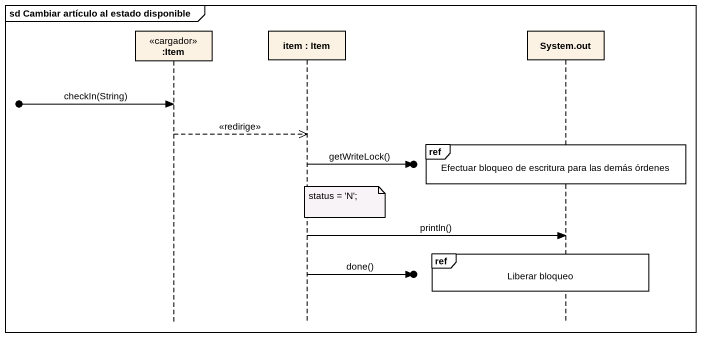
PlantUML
@startuml
mainframe sd Cambiar artículo al estado disponible
hide footbox
participant ":Item" as Item <<cargador>>
participant "item : Item" as item
participant "System.out" as System_out

[o-> Item : checkIn(String)
Item -->> item : <<redirige>>
ref over System_out : Efectuar bloqueo de escritura para las demás órdenes
item ->o] : getWriteLock()
note over item : status = 'N';
item -> System_out : println()
ref over System_out : Liberar bloqueo
item ->o] : done()
@enduml
